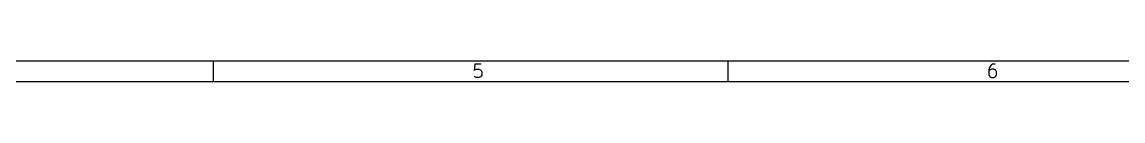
# Model space of a CAD drawing. Extents: x 0.4 to 16.1, y -11.3 to -0.4.
# Drawn here: x 7.536 to 11.747, y -11.299 to -11.221 of the extents above; entities that cross this region are included whole.
import ezdxf

# ---------------------------------------------------------------- set-up
doc = ezdxf.new("R2010")
doc.units = 0
doc.header["$MEASUREMENT"] = 0
doc.layers.add('RED2', color=1, linetype='CONTINUOUS')

msp = doc.modelspace()

# ---------------------------------------------------------------- linework, layer by layer
at = {"layer": 'RED2', "linetype": 'CONTINUOUS'}
for p, q in [((16.0626, -11.2206), (0.4724, -11.2206)), ((8.2677, -11.2206), (8.2677, -11.2993)), ((9.268, -11.2321), (9.2656, -11.2565)), ((9.2924, -11.2321), (9.268, -11.2321)), ((10.2362, -11.2206), (10.2362, -11.2993)), ((11.2414, -11.237), (11.2365, -11.2443)), ((11.2439, -11.2346), (11.2414, -11.237)), ((11.2487, -11.2321), (11.2439, -11.2346)), ((11.2585, -11.2321), (11.2487, -11.2321)), ((9.2656, -11.2565), (9.268, -11.2541)), ((9.268, -11.2809), (9.2656, -11.2784)), ((9.268, -11.2541), (9.2729, -11.2516)), ((9.2729, -11.2833), (9.268, -11.2809)), ((9.2729, -11.2516), (9.2851, -11.2516)), ((9.2851, -11.2833), (9.2729, -11.2833)), ((9.2851, -11.2516), (9.29, -11.2541)), ((9.29, -11.2809), (9.2851, -11.2833)), ((9.29, -11.2541), (9.2924, -11.2565)), ((9.2924, -11.2784), (9.29, -11.2809)), ((9.2924, -11.2565), (9.2948, -11.2614)), ((9.2948, -11.2736), (9.2924, -11.2784)), ((9.2948, -11.2614), (9.2948, -11.2736)), ((11.2365, -11.2443), (11.2341, -11.2541)), ((11.2341, -11.2541), (11.2341, -11.2736)), ((11.2365, -11.2565), (11.2341, -11.2614)), ((11.2341, -11.2736), (11.2365, -11.2784)), ((11.239, -11.2541), (11.2365, -11.2565)), ((11.2365, -11.2784), (11.239, -11.2809)), ((11.2439, -11.2516), (11.239, -11.2541)), ((11.239, -11.2809), (11.2439, -11.2833)), ((11.2536, -11.2516), (11.2439, -11.2516)), ((11.2439, -11.2833), (11.2536, -11.2833)), ((11.2585, -11.2541), (11.2536, -11.2516)), ((11.2536, -11.2833), (11.2585, -11.2809)), ((11.2609, -11.2565), (11.2585, -11.2541)), ((11.2585, -11.2809), (11.2609, -11.2784)), ((11.2633, -11.2614), (11.2609, -11.2565)), ((11.2609, -11.2784), (11.2633, -11.2736)), ((11.2633, -11.2736), (11.2633, -11.2614)), ((16.1413, -11.2993), (0.3937, -11.2993))]:
    msp.add_line(p, q, dxfattribs=at)

doc.saveas('drawing.dxf')
